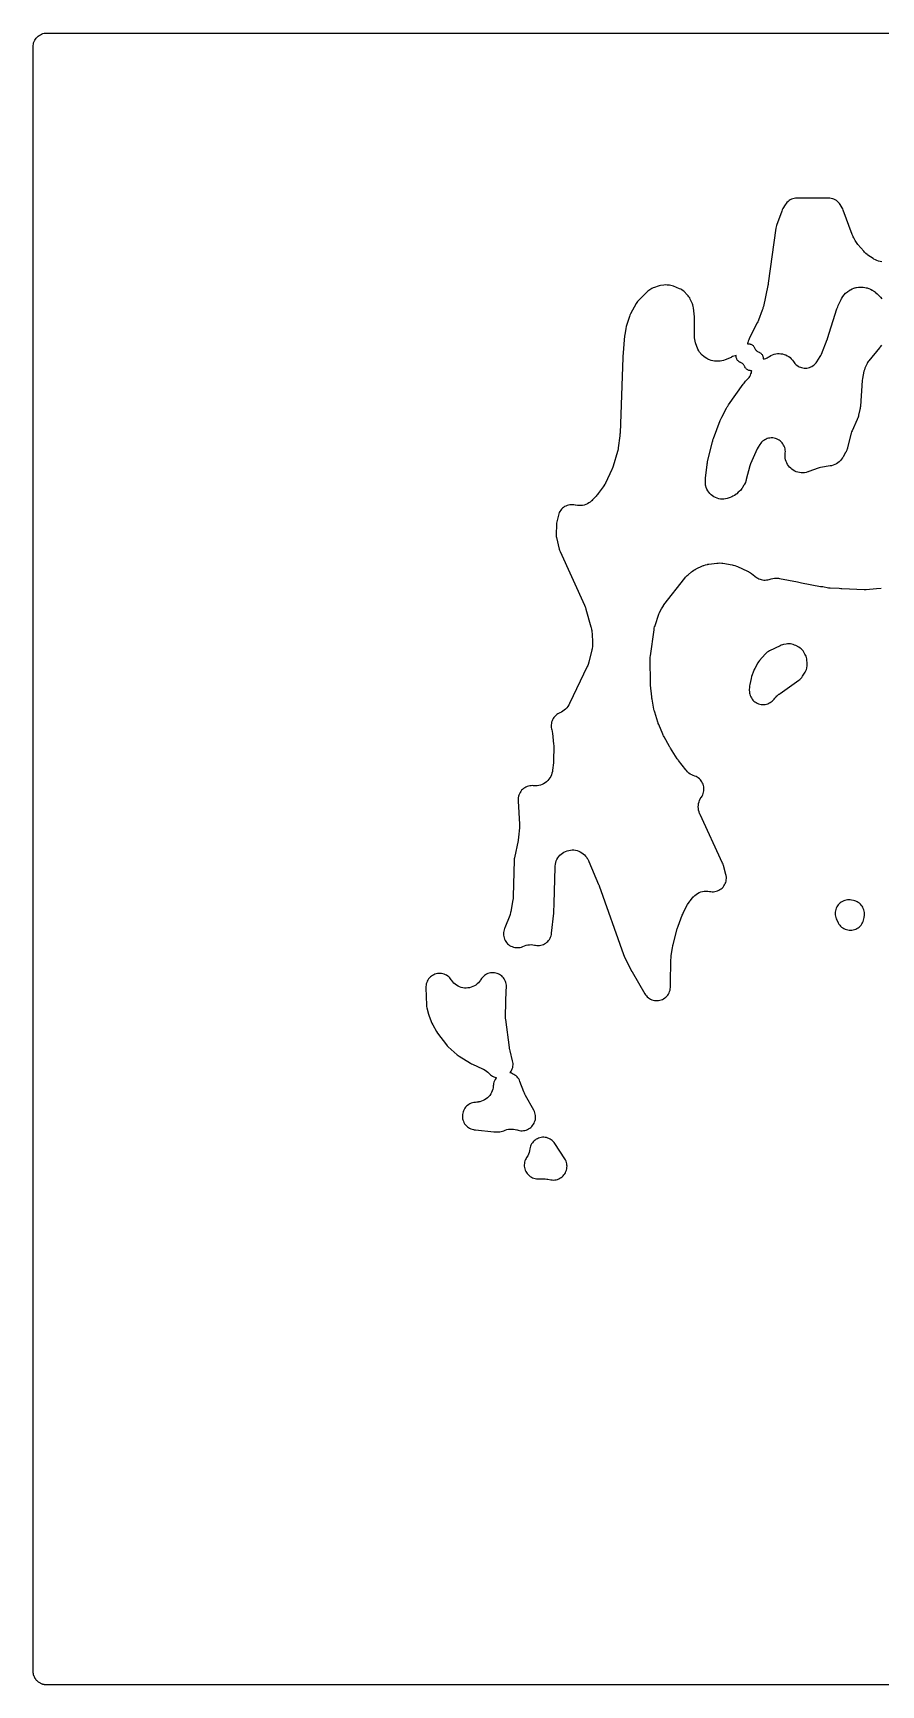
# Model space of a CAD drawing. Header units: millimetres. Extents: x 0 to 300, y 0 to 300.
# Drawn here: x -0.1 to 153.9, y -0.1 to 300.1 of the extents above; entities that cross this region are included whole.
import ezdxf

# ---------------------------------------------------------------- set-up
doc = ezdxf.new("R2010")
doc.units = ezdxf.units.MM
doc.layers.add('CUT', color=7, linetype='CONTINUOUS')

msp = doc.modelspace()

# ---------------------------------------------------------------- linework, layer by layer
at = {"layer": 'CUT'}
for points in [[(297.073, -0.15), (2.4114, -0.15), (2.2197, -0.1406), (2.1053, -0.135), (1.9757, -0.1157), (1.8629, -0.099), (1.8445, -0.0944), (1.826, -0.0898), (1.7984, -0.0829), (1.7352, -0.067), (1.6252, -0.0395), (1.5507, -0.0128), (1.5233, -0.003), (1.521, -0.0022), (1.5006, 0.0051), (1.3944, 0.0431), (1.274, 0.1), (1.1729, 0.1479), (1.0578, 0.2169), (0.9627, 0.2738), (0.854, 0.3545), (0.7659, 0.4198), (0.7654, 0.4203), (0.7595, 0.4257), (0.7528, 0.4317), (0.6645, 0.5118), (0.5844, 0.5844), (0.4983, 0.6793), (0.4922, 0.6861), (0.4912, 0.6872), (0.4911, 0.6873), (0.4198, 0.7659), (0.3582, 0.849), (0.3502, 0.8598), (0.3375, 0.8769), (0.3356, 0.8795), (0.2738, 0.9627), (0.2686, 0.9715), (0.2486, 1.0048), (0.2285, 1.0384), (0.1994, 1.087), (0.1479, 1.1729), (0.0838, 1.3083), (0.0431, 1.3944), (-0.01, 1.5428), (-0.0395, 1.6252), (-0.0812, 1.7916), (-0.099, 1.8629), (-0.129, 2.065), (-0.135, 2.1053), (-0.15, 2.4114), (-0.15, 297.5872), (-0.135, 297.8933), (-0.099, 298.1357), (-0.0395, 298.3734), (0.0431, 298.6041), (0.1479, 298.8256), (0.2738, 299.0358), (0.4198, 299.2326), (0.5844, 299.4142), (0.7659, 299.5787), (0.9627, 299.7247), (1.1729, 299.8507), (1.3944, 299.9554), (1.6252, 300.038), (1.8629, 300.0975), (2.1053, 300.1335), (2.4114, 300.1485), (297.5886, 300.1485)], [(154.0573, 258.5804), (153.789, 258.6173), (153.4884, 258.6852), (153.1901, 258.7816), (152.9205, 258.8975), (152.6382, 259.0515), (152.6115, 259.0677), (152.4641, 259.162), (151.5502, 259.7774), (151.4093, 259.8771), (151.3845, 259.8955), (151.1389, 260.096), (150.9126, 260.3183), (150.8917, 260.341), (150.7772, 260.4701), (149.7056, 261.737), (149.5832, 261.8897), (149.562, 261.9175), (149.342, 262.2407), (149.3238, 262.2706), (149.2267, 262.4404), (148.9846, 262.8907), (148.8682, 263.1267), (148.7949, 263.2894), (148.6953, 263.533), (147.0635, 267.9622), (146.9685, 268.1857), (146.8524, 268.3989), (146.5168, 268.9496), (146.3727, 269.1609), (146.2077, 269.3564), (146.0237, 269.5339), (145.8225, 269.6918), (145.6062, 269.8283), (145.3771, 269.9419), (145.1376, 270.0316), (144.8901, 270.0963), (144.6374, 270.1354), (144.382, 270.1485), (138.6653, 270.1485), (138.4092, 270.1354), (138.1559, 270.0961), (137.9079, 270.031), (137.6678, 269.9409), (137.4383, 269.8267), (137.2216, 269.6895), (137.0202, 269.5309), (136.836, 269.3525), (136.6711, 269.1562), (136.5272, 268.944), (136.1071, 268.2507), (135.9874, 268.0285), (135.8907, 267.7954), (134.9584, 265.183), (134.885, 264.9384), (134.8369, 264.6875), (133.4392, 254.6482), (133.4168, 254.5066), (133.3996, 254.4107), (133.3718, 254.2701), (132.5389, 250.4522), (132.4738, 250.1972), (132.4236, 250.0259), (132.3409, 249.7762), (131.6721, 247.9729), (131.5903, 247.7706), (131.5308, 247.6349), (131.4373, 247.4377), (130.0475, 244.7122), (129.9684, 244.564), (129.9694, 244.5635), (129.8773, 244.3782), (129.7911, 244.1526), (129.727, 243.9197), (129.6858, 243.6817), (129.6829, 243.6432), (129.706, 243.647), (129.8236, 243.6548), (129.9414, 243.651), (130.0583, 243.6356), (130.1731, 243.6089), (130.2848, 243.571), (130.3921, 243.5223), (130.4942, 243.4634), (130.59, 243.3947), (130.6786, 243.3169), (130.7592, 243.2308), (130.8309, 243.1373), (130.893, 243.0371), (130.9451, 242.9313), (131.0012, 242.8017), (131.0619, 242.6918), (131.1329, 242.5884), (131.2135, 242.4923), (131.3031, 242.4044), (131.4007, 242.3256), (131.5054, 242.2566), (131.6164, 242.198), (131.7604, 242.1389), (131.867, 242.0889), (131.9682, 242.0287), (132.063, 241.9589), (132.1505, 241.8802), (132.2298, 241.7932), (132.3003, 241.6989), (132.3611, 241.5982), (132.4119, 241.4919), (132.4519, 241.3812), (132.4809, 241.2672), (132.4987, 241.1508), (132.5049, 241.0332), (132.4995, 240.9156), (132.4969, 240.8971), (132.5211, 240.8994), (132.7582, 240.9451), (132.9899, 241.0135), (133.2138, 241.104), (133.428, 241.2156), (133.6304, 241.3474), (133.6607, 241.3692), (133.9265, 241.5241), (134.2062, 241.6523), (134.4971, 241.7525), (134.7964, 241.8239), (135.1013, 241.8656), (135.4087, 241.8773), (135.7159, 241.859), (136.0198, 241.8107), (136.3175, 241.7329), (136.6061, 241.6265), (136.883, 241.4923), (137.1455, 241.3317), (137.391, 241.1463), (137.6172, 240.9377), (137.8219, 240.708), (138.0087, 240.4519), (138.1312, 240.2652), (138.283, 240.0766), (138.4523, 239.9036), (138.6375, 239.7478), (138.8369, 239.6106), (139.0487, 239.4933), (139.2708, 239.3971), (139.5011, 239.3228), (139.7376, 239.2711), (139.978, 239.2425), (140.22, 239.2373), (140.4613, 239.2556), (140.6998, 239.2971), (140.9332, 239.3614), (141.1592, 239.448), (141.3758, 239.5561), (141.5809, 239.6846), (141.7726, 239.8324), (141.9492, 239.998), (142.1089, 240.1799), (142.2502, 240.3764), (142.8671, 241.3278), (142.9901, 241.5397), (143.0918, 241.7625), (144.1527, 244.4253), (144.1658, 244.459), (144.1682, 244.4651), (144.2182, 244.6092), (145.9073, 249.9998), (145.9925, 250.2424), (146.0561, 250.4051), (146.1579, 250.6415), (146.669, 251.7248), (146.7601, 251.9051), (146.7773, 251.9369), (146.9709, 252.2537), (147.1954, 252.5451), (147.4882, 252.8488), (147.489, 252.8495), (147.8339, 253.1327), (147.8661, 253.156), (148.0506, 253.2817), (148.1916, 253.3718), (148.3441, 253.4641), (148.3718, 253.48), (148.6634, 253.6293), (148.968, 253.7503), (148.9981, 253.7607), (149.1681, 253.8145), (149.2093, 253.8265), (149.4135, 253.8797), (149.4501, 253.8881), (149.8323, 253.9539), (150.2194, 253.9763), (150.257, 253.9764), (150.468, 253.9708), (150.4972, 253.9692), (150.651, 253.9576), (150.6785, 253.9549), (150.9595, 253.9162), (151.2363, 253.8545), (151.263, 253.8474), (151.4112, 253.8046), (151.5221, 253.7701), (151.6952, 253.7116), (151.7258, 253.7004), (152.0353, 253.5699), (152.3305, 253.41), (152.3585, 253.393), (152.5123, 253.2945), (152.7179, 253.1557), (152.8909, 253.0315), (152.9211, 253.0085), (153.2446, 252.7318), (153.272, 252.7055), (153.4215, 252.5538), (153.6367, 252.3227), (153.775, 252.1655), (153.7989, 252.1368), (154.048, 251.8007)], [(153.9973, 243.3923), (153.7957, 243.0941), (153.7764, 243.0684), (153.665, 242.9268), (151.7282, 240.5832), (151.6001, 240.414), (151.4867, 240.2345), (151.389, 240.0461), (150.9991, 239.2088), (150.8935, 238.9435), (150.8188, 238.6678), (150.5401, 237.3423), (150.4924, 236.9977), (150.1757, 232.3487), (150.1634, 232.2072), (150.1607, 232.1819), (150.1201, 231.901), (150.1155, 231.8759), (150.0872, 231.7368), (149.8559, 230.6999), (149.8096, 230.5147), (149.8005, 230.4819), (149.68, 230.1197), (149.6676, 230.088), (149.5936, 229.912), (148.6634, 227.8465), (148.583, 227.645), (148.5203, 227.4373), (147.848, 224.7993), (147.8048, 224.6438), (147.7965, 224.6162), (147.6988, 224.3361), (147.5774, 224.0655), (147.5645, 224.0397), (147.4891, 223.897), (147.0643, 223.1336), (146.9692, 222.9722), (146.9515, 222.9438), (146.7548, 222.6611), (146.5506, 222.4223), (146.3236, 222.2052), (146.0761, 222.0117), (145.8105, 221.844), (145.5294, 221.7036), (145.2358, 221.5919), (144.9033, 221.5022), (144.8706, 221.4951), (144.6866, 221.46), (142.9454, 221.1726), (142.7066, 221.1211), (142.474, 221.0466), (140.8326, 220.4305), (140.6626, 220.3713), (140.6319, 220.3614), (140.3123, 220.2754), (140.0146, 220.2252), (139.7134, 220.2038), (139.4115, 220.2114), (139.1118, 220.2479), (138.8169, 220.313), (138.5297, 220.406), (138.2527, 220.5262), (137.9885, 220.6724), (137.7395, 220.8432), (137.5081, 221.0372), (137.2963, 221.2524), (137.1061, 221.487), (136.9394, 221.7387), (136.7975, 222.0052), (136.6818, 222.2841), (136.5934, 222.5729), (136.5332, 222.8687), (136.5015, 223.169), (136.4988, 223.471), (136.5301, 223.8286), (136.5394, 224.0752), (136.5244, 224.3215), (136.4851, 224.5651), (136.4221, 224.8036), (136.3358, 225.0348), (136.2272, 225.2564), (136.0972, 225.4661), (135.9472, 225.662), (135.7787, 225.8422), (135.5931, 226.0049), (135.3925, 226.1485), (135.1787, 226.2716), (134.9537, 226.3731), (134.7199, 226.4519), (134.4795, 226.5072), (134.2347, 226.5386), (133.9881, 226.5457), (133.7419, 226.5284), (133.4987, 226.487), (133.2607, 226.4218), (133.0303, 226.3335), (132.8098, 226.2228), (132.6012, 226.091), (132.4066, 225.9392), (132.228, 225.769), (132.067, 225.5821), (131.9252, 225.3801), (131.607, 224.8758), (131.4358, 224.5547), (130.2284, 221.8301), (130.154, 221.6418), (130.095, 221.448), (129.4485, 218.9686), (129.3968, 218.7889), (129.3868, 218.757), (129.2674, 218.4348), (129.1165, 218.1261), (129.1004, 218.0968), (129.006, 217.9355), (128.7717, 217.557), (128.6632, 217.3916), (128.6431, 217.3626), (128.4202, 217.0753), (128.1683, 216.813), (128.1425, 216.7889), (127.9945, 216.6575), (127.7029, 216.4119), (127.5687, 216.3041), (127.5443, 216.2854), (127.2847, 216.1047), (127.0097, 215.9485), (126.9822, 215.9346), (126.8271, 215.8601), (126.518, 215.7204), (126.3446, 215.6472), (126.3133, 215.6349), (125.9855, 215.5247), (125.6779, 215.4547), (125.3647, 215.4159), (125.0493, 215.4086), (124.7347, 215.433), (124.4242, 215.4888), (124.1208, 215.5754), (123.8276, 215.692), (123.5476, 215.8374), (123.2836, 216.0101), (123.0381, 216.2084), (122.8138, 216.4303), (122.6129, 216.6735), (122.4374, 216.9357), (122.289, 217.2142), (122.1692, 217.5061), (122.0794, 217.8085), (122.057, 217.9259), (122.0538, 218.6386), (122.0538, 218.6463), (122.0508, 219.3141), (122.3136, 221.6367), (122.3463, 221.8637), (122.3733, 222.0171), (122.4198, 222.2417), (123.273, 225.8049), (123.3355, 226.0339), (123.3829, 226.1879), (123.4598, 226.4124), (124.7161, 229.7336), (124.8037, 229.9453), (124.8675, 230.0872), (124.9679, 230.2932), (125.8561, 231.9834), (125.981, 232.2027), (126.0707, 232.3485), (126.21, 232.5589), (128.8935, 236.3297), (129.0424, 236.5251), (129.1478, 236.6544), (129.3092, 236.8396), (129.7772, 237.3423), (129.9344, 237.5287), (130.0727, 237.7294), (130.1908, 237.9427), (130.2875, 238.1664), (130.3621, 238.3986), (130.4136, 238.6368), (130.43, 238.7784), (130.3874, 238.772), (130.2678, 238.7661), (130.1482, 238.7722), (130.0298, 238.7901), (129.9138, 238.8197), (129.8013, 238.8608), (129.6935, 238.9129), (129.5914, 238.9754), (129.496, 239.0478), (129.4083, 239.1294), (129.3292, 239.2193), (129.2595, 239.3166), (129.1997, 239.4204), (129.1507, 239.5297), (129.1324, 239.5764), (129.0751, 239.6893), (129.0071, 239.7961), (128.9289, 239.8958), (128.8415, 239.9873), (128.7455, 240.0699), (128.6419, 240.1428), (128.5318, 240.2053), (128.4019, 240.263), (128.3231, 240.2934), (128.2196, 240.3454), (128.1216, 240.4071), (128.0301, 240.4779), (127.9457, 240.5573), (127.8694, 240.6444), (127.8019, 240.7384), (127.7437, 240.8385), (127.6955, 240.9438), (127.6576, 241.0532), (127.6305, 241.1657), (127.6143, 241.2804), (127.6092, 241.396), (127.6154, 241.5117), (127.6169, 241.5223), (127.4116, 241.4876), (127.1763, 241.4238), (126.9483, 241.3374), (126.7298, 241.2292), (126.6964, 241.2106), (126.6663, 241.1957), (126.496, 241.1169), (125.7796, 240.8068), (125.617, 240.7409), (125.5877, 240.7298), (125.281, 240.6299), (124.9939, 240.5653), (124.674, 240.5242), (124.6428, 240.5217), (124.4676, 240.5116), (124.1621, 240.5011), (123.9884, 240.4992), (123.9573, 240.4996), (123.6386, 240.5183), (123.3506, 240.5622), (123.0679, 240.6325), (122.7665, 240.7379), (122.7376, 240.7495), (122.5781, 240.8181), (122.4481, 240.8776), (122.2793, 240.96), (122.2496, 240.9754), (121.9517, 241.1497), (121.6972, 241.335), (121.4399, 241.5651), (121.4161, 241.5887), (121.2872, 241.7227), (121.1743, 241.852), (121.1544, 241.8758), (120.9616, 242.1302), (120.808, 242.3776), (120.6654, 242.6632), (120.6528, 242.6916), (120.5862, 242.852), (120.2808, 243.6382), (120.2208, 243.8041), (120.2108, 243.834), (120.1223, 244.146), (120.0687, 244.437), (120.0401, 244.76), (120.0388, 244.7915), (120.0357, 244.968), (120.0552, 248.2391), (120.0389, 248.5395), (119.8469, 250.2094), (119.8045, 250.4628), (119.7363, 250.7106), (119.643, 250.95), (119.2606, 251.7995), (119.1532, 252.0106), (119.0264, 252.2106), (118.8813, 252.3977), (118.719, 252.5703), (118.1289, 253.1411), (117.9485, 253.2995), (117.7539, 253.4399), (117.5466, 253.561), (117.3287, 253.6616), (116.1968, 254.1197), (115.9705, 254.1989), (115.7377, 254.256), (115.5004, 254.2906), (115.0512, 254.3342), (114.7502, 254.3452), (114.45, 254.3199), (113.8668, 254.2351), (113.6307, 254.189), (113.4, 254.1205), (112.7706, 253.9001), (112.5316, 253.8022), (112.3039, 253.6801), (111.7518, 253.3464), (111.5747, 253.2288), (111.4082, 253.0965), (111.2535, 252.9506), (109.8409, 251.4993), (109.6939, 251.3344), (109.5621, 251.1571), (109.4465, 250.9689), (108.4014, 249.0862), (108.2893, 248.8574), (108.201, 248.6184), (107.6307, 246.793), (107.5489, 246.4456), (107.3607, 245.2791), (107.3555, 245.2451), (107.3546, 245.2389), (107.3376, 245.095), (107.0009, 241.2867), (106.9988, 241.2614), (106.9985, 241.2571), (106.9924, 241.1511), (106.5039, 227.4131), (106.4939, 227.2419), (106.4844, 227.1258), (106.4666, 226.9552), (106.1823, 224.7296), (106.1605, 224.5821), (106.1561, 224.5557), (106.0949, 224.2639), (106.0884, 224.238), (106.0492, 224.0942), (105.2543, 221.3917), (105.2095, 221.2499), (105.201, 221.2247), (105.0948, 220.947), (105.0843, 220.9226), (105.023, 220.7871), (103.8495, 218.3244), (103.7696, 218.1664), (103.7546, 218.1385), (103.5728, 217.8346), (103.5553, 217.8082), (103.4538, 217.663), (102.5581, 216.444), (102.4085, 216.2535), (102.3028, 216.1276), (102.1412, 215.9472), (101.4889, 215.2648), (101.3589, 215.1353), (101.3351, 215.1127), (101.0793, 214.8928), (100.8275, 214.716), (100.5596, 214.5647), (100.2781, 214.4402), (99.9859, 214.3438), (99.6856, 214.2765), (99.3802, 214.2388), (99.0726, 214.2312), (98.7657, 214.2537), (98.4333, 214.311), (98.4013, 214.3182), (98.3338, 214.335), (98.0926, 214.3827), (97.8479, 214.4065), (97.602, 214.4061), (97.3573, 214.3815), (97.1162, 214.3331), (96.8811, 214.2611), (96.6541, 214.1665), (96.4376, 214.05), (96.2335, 213.9127), (96.044, 213.7561), (95.8707, 213.5817), (95.7154, 213.391), (95.5795, 213.186), (95.4645, 212.9687), (95.3714, 212.7411), (95.3011, 212.5055), (95.0048, 211.2991), (94.955, 211.0364), (94.9336, 210.7699), (94.8878, 209.0617), (94.8913, 208.8454), (94.9136, 208.6303), (94.9543, 208.4178), (95.4454, 206.3469), (95.5125, 206.1146), (95.6017, 205.8899), (100.0376, 196.1226), (100.1416, 195.8695), (100.2058, 195.6954), (100.2911, 195.4354), (101.2164, 192.2213), (101.2552, 192.0755), (101.2617, 192.0492), (101.3216, 191.7537), (101.3258, 191.727), (101.3468, 191.5776), (101.3473, 191.5739), (101.514, 189.6642), (101.4984, 188.8949), (101.4886, 188.69), (101.4858, 188.6535), (101.4327, 188.2467), (101.426, 188.2108), (101.3828, 188.0102), (100.8373, 185.7741), (100.7857, 185.5843), (100.7756, 185.5507), (100.6429, 185.1807), (100.6294, 185.1483), (100.5487, 184.9689), (97.3237, 178.2774), (97.2343, 178.1037), (97.1921, 178.0266), (97.0004, 177.7148), (96.8067, 177.4593), (96.6032, 177.2384), (96.3795, 177.0379), (96.1378, 176.8596), (95.8802, 176.7052), (95.5829, 176.5637), (95.581, 176.5629), (95.5811, 176.5627), (95.4161, 176.4934), (95.2023, 176.3782), (95.0008, 176.2427), (94.8133, 176.0884), (94.6417, 175.9165), (94.4876, 175.7288), (94.3524, 175.5271), (94.2374, 175.3132), (94.1437, 175.0891), (94.0722, 174.8571), (94.0236, 174.6191), (93.9983, 174.3776), (93.9965, 174.1348), (94.0183, 173.8929), (94.0635, 173.6543), (94.1032, 173.4888), (94.1507, 173.2594), (94.1781, 173.1027), (94.2113, 172.8708), (94.4349, 170.8584), (94.4531, 170.6317), (94.4608, 170.4775), (94.4653, 170.2502), (94.4417, 168.0337), (94.4332, 167.8177), (94.4232, 167.6713), (94.4022, 167.4561), (94.2359, 166.1422), (94.2079, 165.9584), (94.2021, 165.9257), (94.1259, 165.5927), (94.0265, 165.2972), (93.8985, 165.013), (93.7429, 164.7429), (93.5613, 164.4895), (93.3555, 164.2553), (93.1276, 164.0427), (92.8797, 163.8537), (92.6143, 163.6901), (92.334, 163.5537), (92.0416, 163.4456), (91.74, 163.367), (91.432, 163.3187), (91.1208, 163.3011), (90.7794, 163.3157), (90.7773, 163.3159), (90.7772, 163.3152), (90.607, 163.3309), (90.3593, 163.3292), (90.1129, 163.303), (89.8704, 163.2526), (89.634, 163.1784), (89.4062, 163.0811), (89.1891, 162.9618), (88.9849, 162.8216), (88.7955, 162.6619), (88.6229, 162.4842), (88.4687, 162.2903), (88.3345, 162.0821), (88.2215, 161.8616), (88.1309, 161.6311), (88.0636, 161.3927), (88.0202, 161.1488), (88.0011, 160.9018), (88.0066, 160.6541), (88.0161, 160.5218), (88.2199, 156.3484), (88.2235, 156.0866), (88.2197, 155.909), (88.2051, 155.6476), (88.0502, 153.9481), (88.0252, 153.7389), (88.0042, 153.5975), (87.9675, 153.3901), (87.3149, 150.2231), (87.2795, 150.0022), (87.2641, 149.779), (87.1047, 143.1943), (87.0983, 143.049), (87.0967, 143.0229), (87.0671, 142.7336), (87.0635, 142.7078), (87.0403, 142.5641), (86.662, 140.4781), (86.6258, 140.3026), (86.6186, 140.2714), (86.5213, 139.9266), (86.5111, 139.8962), (86.4502, 139.7277), (85.5771, 137.4803), (85.5221, 137.3495), (85.4377, 137.1172), (85.3767, 136.8778), (85.3397, 136.6335), (85.3269, 136.3867), (85.3385, 136.1399), (85.3745, 135.8954), (85.4344, 135.6557), (85.5177, 135.4231), (85.6235, 135.1998), (85.7509, 134.9881), (85.8985, 134.79), (86.065, 134.6074), (86.2487, 134.4421), (86.4478, 134.2958), (86.6604, 134.1698), (86.8844, 134.0655), (87.1176, 133.9838), (87.3577, 133.9255), (87.6024, 133.8911), (87.8492, 133.8811), (88.0959, 133.8955), (88.34, 133.9342), (88.579, 133.9968), (88.8107, 134.0827), (89.1591, 134.2319), (89.4476, 134.3237), (89.7436, 134.3873), (90.0444, 134.4222), (90.3471, 134.428), (90.649, 134.4047), (90.9759, 134.3474), (90.978, 134.347), (90.978, 134.3472), (91.1507, 134.3083), (91.3899, 134.2782), (91.631, 134.2713), (91.8716, 134.2877), (92.1095, 134.3272), (92.3425, 134.3894), (92.5684, 134.4738), (92.7851, 134.5796), (92.9906, 134.7057), (93.1831, 134.8511), (93.3606, 135.0143), (93.5215, 135.1939), (93.6645, 135.3881), (93.788, 135.5952), (93.891, 135.8133), (93.9725, 136.0402), (94.0318, 136.274), (94.0683, 136.5124), (94.4443, 140.1296), (94.4477, 140.165), (94.4483, 140.1714), (94.4572, 140.3212), (94.4763, 140.9727), (94.5108, 141.2524), (94.5288, 141.5018), (94.5219, 141.7517), (94.5034, 141.8956), (94.6973, 148.5014), (94.7073, 148.6851), (94.7098, 148.718), (94.7529, 149.0538), (94.8221, 149.3549), (94.9205, 149.6477), (95.0471, 149.9295), (95.2008, 150.1975), (95.38, 150.4491), (95.583, 150.6819), (95.8079, 150.8937), (96.0525, 151.0824), (96.3144, 151.2461), (96.5912, 151.3834), (96.88, 151.4929), (97.1782, 151.5735), (97.4829, 151.6244), (97.7911, 151.6453), (98.0999, 151.6357), (98.4062, 151.596), (98.7072, 151.5263), (98.9999, 151.4275), (99.2814, 151.3005), (99.5492, 151.1464), (99.8005, 150.9668), (100.033, 150.7634), (100.2444, 150.5382), (100.4508, 150.2698), (100.4696, 150.2427), (100.5576, 150.109), (100.6183, 150.0073), (100.6311, 149.9847), (100.7663, 149.7245), (100.7775, 149.7007), (100.8373, 149.5668), (102.6109, 145.3815), (102.6532, 145.2773), (102.6809, 145.206), (102.7201, 145.1006), (107.1479, 132.6162), (107.2633, 132.3435), (108.6048, 129.6313), (108.6191, 129.6029), (108.6217, 129.5978), (108.6858, 129.4801), (110.9965, 125.4971), (111.1304, 125.2903), (111.2841, 125.0978), (111.4561, 124.9212), (111.6445, 124.7625), (111.8477, 124.6231), (112.0635, 124.5044), (112.2901, 124.4074), (112.5251, 124.3333), (112.7662, 124.2826), (113.0111, 124.256), (113.2575, 124.2536), (113.5029, 124.2754), (113.745, 124.3213), (113.9814, 124.3908), (114.2098, 124.4832), (114.428, 124.5977), (114.6339, 124.7331), (114.8254, 124.888), (115.0007, 125.0611), (115.1582, 125.2507), (115.2962, 125.4547), (115.4135, 125.6714), (115.5089, 125.8986), (115.5814, 126.1341), (115.6305, 126.3755), (115.6555, 126.6207), (115.6562, 126.8671), (115.6504, 126.9944), (115.6474, 127.2547), (115.752, 131.7522), (115.7657, 131.9971), (115.7804, 132.1629), (115.8101, 132.4064), (116.0476, 133.9353), (116.0822, 134.1257), (116.1091, 134.2543), (116.1534, 134.4427), (116.9046, 137.2973), (116.9582, 137.4816), (116.9978, 137.6059), (117.0607, 137.7872), (117.8075, 139.7731), (117.8939, 139.9831), (117.9568, 140.1238), (118.0556, 140.3282), (118.7781, 141.7132), (118.8734, 141.8847), (118.8912, 141.9149), (119.108, 142.2418), (119.1288, 142.27), (119.2498, 142.4245), (119.6887, 142.9562), (119.8129, 143.0991), (119.8358, 143.1241), (120.0833, 143.3687), (120.3304, 143.568), (120.5964, 143.7413), (120.8785, 143.887), (121.1739, 144.0034), (121.4795, 144.0895), (121.7922, 144.1443), (122.1089, 144.1673), (122.4262, 144.1583), (122.741, 144.1173), (122.7577, 144.1134), (123.0001, 144.069), (123.2456, 144.0486), (123.4919, 144.0526), (123.7366, 144.0807), (123.9774, 144.1328), (124.2119, 144.2084), (124.4378, 144.3066), (124.653, 144.4266), (124.8553, 144.5673), (125.0427, 144.7271), (125.2135, 144.9046), (125.3661, 145.0981), (125.4988, 145.3056), (125.6105, 145.5252), (125.7, 145.7547), (125.7665, 145.9919), (125.8093, 146.2346), (125.828, 146.4802), (125.8225, 146.7265), (125.7927, 146.971), (125.7391, 147.2115), (125.2899, 148.8414), (125.2269, 149.0379), (125.1479, 149.2285), (121.0521, 158.0643), (120.9801, 158.2301), (120.9679, 158.26), (120.8579, 158.5735), (120.7855, 158.8679), (120.7417, 159.1679), (120.7271, 159.4707), (120.7416, 159.7735), (120.7853, 160.0735), (120.8576, 160.3678), (120.958, 160.6539), (121.0854, 160.929), (121.2387, 161.1905), (121.2788, 161.2459), (121.4125, 161.4509), (121.5255, 161.6681), (121.6167, 161.8952), (121.6852, 162.1302), (121.7304, 162.3708), (121.7519, 162.6147), (121.7495, 162.8594), (121.7231, 163.1028), (121.673, 163.3424), (121.5998, 163.576), (121.504, 163.8013), (121.3867, 164.0161), (121.2489, 164.2185), (121.092, 164.4064), (120.9175, 164.578), (120.727, 164.7318), (120.5224, 164.8662), (120.3057, 164.9799), (120.0788, 165.0719), (119.7945, 165.1713), (119.5209, 165.2975), (119.2606, 165.4493), (119.016, 165.6254), (118.7894, 165.824), (118.563, 166.0645), (118.5421, 166.0889), (118.4287, 166.2283), (117.1252, 167.9099), (117.0355, 168.0307), (116.9761, 168.1139), (116.8913, 168.2382), (115.6591, 170.1225), (115.5821, 170.2454), (115.5314, 170.3299), (115.4593, 170.4557), (114.4949, 172.2136), (114.4049, 172.3883), (114.3469, 172.5085), (114.2662, 172.6877), (113.5213, 174.4648), (113.4581, 174.6258), (113.4178, 174.7362), (113.3621, 174.8999), (112.8078, 176.6624), (112.7479, 176.8746), (112.7115, 177.0198), (112.6641, 177.2352), (112.315, 179.0796), (112.2892, 179.2335), (112.2738, 179.3383), (112.2544, 179.4931), (112.0364, 181.5848), (112.0219, 181.7674), (112.015, 181.8917), (112.0094, 182.0747), (111.9838, 186.2327), (111.9916, 186.498), (112.0032, 186.6776), (112.0297, 186.9417), (112.6744, 191.6731), (112.7031, 191.8514), (112.709, 191.8831), (112.7919, 192.2345), (112.8008, 192.2655), (112.8548, 192.4378), (113.5557, 194.4968), (113.6123, 194.652), (113.6231, 194.6796), (113.6681, 194.7815), (114.0489, 195.4528), (114.1504, 195.6319), (114.2546, 195.8155), (114.4428, 196.1473), (114.4828, 196.2007), (118.2762, 201.0529), (118.4026, 201.206), (118.4258, 201.2327), (118.7018, 201.5176), (118.7278, 201.5417), (118.8767, 201.6729), (119.5126, 202.2037), (119.6387, 202.3044), (119.6617, 202.3219), (119.905, 202.4918), (120.162, 202.64), (120.1876, 202.6534), (120.3323, 202.7249), (121.5014, 203.2714), (121.6796, 203.3491), (121.7118, 203.3621), (122.0494, 203.4791), (122.3974, 203.5605), (122.4315, 203.5667), (122.6237, 203.5961), (124.0863, 203.7815), (124.2695, 203.8002), (124.3023, 203.8027), (124.6406, 203.8122), (124.9782, 203.7884), (125.0109, 203.7845), (125.1931, 203.758), (126.8727, 203.4722), (127.035, 203.4409), (127.0639, 203.4347), (127.3579, 203.3575), (127.6439, 203.2547), (127.6712, 203.2435), (127.8228, 203.1775), (129.6488, 202.3332), (129.8253, 202.2459), (129.8564, 202.2295), (130.1944, 202.0277), (130.2236, 202.0081), (130.3842, 201.8942), (131.3095, 201.2008), (131.5087, 201.0659), (131.7201, 200.9508), (131.9415, 200.8565), (132.1709, 200.784), (132.4062, 200.7339), (132.6453, 200.7066), (132.8859, 200.7024), (133.1258, 200.7214), (133.3627, 200.7634), (133.5945, 200.8279), (133.9598, 200.9489), (134.2705, 201.0178), (134.5866, 201.055), (134.9048, 201.0601), (135.2524, 201.0304), (135.286, 201.0258), (135.4733, 200.9953), (138.7577, 200.3753), (139.2508, 200.24), (139.4641, 200.1914), (142.9074, 199.564), (142.9445, 199.5576), (142.9512, 199.5564), (143.1081, 199.5354), (143.3239, 199.5133), (144.3514, 199.3193), (144.7029, 199.2785), (146.3418, 199.2048), (146.6054, 199.1778), (146.6394, 199.1746), (146.6452, 199.1741), (146.7871, 199.1656), (148.197, 199.1214), (150.8632, 199.0015), (151.1987, 199.009), (153.1263, 199.1817), (153.972, 199.2216)]]:
    msp.add_lwpolyline(points, dxfattribs=at)
for points in [[(130.2423, 179.4812), (130.359, 179.2675), (130.496, 179.0661), (130.6518, 178.879), (130.8252, 178.708), (131.0143, 178.5546), (131.2175, 178.4204), (131.4328, 178.3066), (131.6581, 178.2142), (131.8914, 178.1443), (132.1303, 178.0973), (132.3727, 178.0738), (132.6162, 178.074), (132.8585, 178.0979), (133.0974, 178.1453), (133.3305, 178.2156), (133.5557, 178.3084), (133.7708, 178.4226), (133.9737, 178.5571), (134.1626, 178.7108), (134.3357, 178.8821), (134.4476, 179.017), (134.4482, 179.0165), (134.5034, 179.0835), (134.6142, 179.2117), (134.873, 179.4983), (135.0202, 179.6522), (135.0472, 179.6789), (135.3664, 179.9604), (135.3963, 179.9838), (135.5674, 180.1105), (138.9845, 182.4938), (139.1866, 182.6507), (139.3716, 182.8275), (139.5375, 183.0222), (139.6827, 183.2328), (140.1206, 183.9433), (140.2506, 184.1826), (140.3539, 184.4347), (140.4291, 184.6965), (140.4541, 184.8056), (140.4989, 185.0615), (140.5169, 185.3207), (140.5078, 185.5804), (140.4562, 186.1751), (140.4257, 186.4031), (140.3745, 186.6273), (140.3028, 186.8458), (140.2114, 187.0568), (140.101, 187.2585), (139.8916, 187.6026), (139.7481, 187.8133), (139.584, 188.0083), (139.4008, 188.1855), (139.2006, 188.3432), (138.9853, 188.4796), (138.4414, 188.7868), (138.2121, 188.9012), (137.9723, 188.9915), (137.7246, 189.0568), (137.4715, 189.0964), (137.414, 189.1024), (137.1749, 189.1158), (136.9356, 189.1063), (136.6983, 189.0739), (136.2164, 188.9844), (136.0018, 188.9347), (135.7923, 188.8663), (135.5897, 188.7796), (133.6859, 187.8645), (133.4639, 187.7437), (133.2552, 187.601), (133.062, 187.4379), (132.8863, 187.2562), (131.8438, 186.0631), (131.6835, 185.8591), (131.5451, 185.6396), (130.9704, 184.6132), (130.8803, 184.4362), (130.8046, 184.2525), (130.4036, 183.1591), (130.3057, 182.8197), (130.0698, 181.7131), (130.0337, 181.4988), (130.0164, 181.2821), (129.994, 180.6614), (129.997, 180.4179), (130.0237, 180.1758), (130.0739, 179.9375), (130.147, 179.7053)], [(147.3699, 142.4809), (147.1391, 142.3993), (146.9174, 142.2956), (146.7069, 142.1707), (146.5096, 142.0258), (146.3274, 141.8623), (146.1621, 141.6817), (146.0152, 141.4859), (145.8882, 141.2766), (145.7823, 141.0559), (145.6984, 140.8259), (145.6375, 140.5888), (145.6, 140.3469), (145.5864, 140.1025), (145.5967, 139.8579), (145.631, 139.6155), (145.6887, 139.3776), (145.7695, 139.1465), (145.8724, 138.9244), (146.1509, 138.3936), (146.2765, 138.1805), (146.4225, 137.9808), (146.5876, 137.7966), (146.7701, 137.6295), (146.9682, 137.4814), (147.1799, 137.3535), (147.4033, 137.2472), (147.6361, 137.1634), (147.876, 137.1031), (148.1207, 137.0668), (148.3678, 137.0549), (148.6149, 137.0674), (148.8595, 137.1043), (149.0993, 137.1652), (149.3318, 137.2495), (149.555, 137.3564), (149.7664, 137.4848), (149.9641, 137.6334), (150.1462, 137.8009), (150.3108, 137.9855), (150.4564, 138.1856), (150.5815, 138.399), (150.6849, 138.6237), (150.7656, 138.8576), (150.8227, 139.0983), (150.8558, 139.3434), (150.8954, 139.8101), (150.9042, 140.0525), (150.8894, 140.2947), (150.8512, 140.5343), (150.79, 140.7691), (150.7063, 140.9968), (150.6009, 141.2154), (150.4749, 141.4227), (150.3293, 141.6168), (150.1656, 141.7958), (149.9853, 141.9582), (149.7901, 142.1023), (149.5819, 142.2269), (149.3626, 142.3306), (149.1342, 142.4126), (148.899, 142.4721), (148.581, 142.5363), (148.3389, 142.5729), (148.0944, 142.5857), (147.8499, 142.5745), (147.6076, 142.5395)], [(75.188, 128.7248), (74.9848, 128.857), (74.7696, 128.9688), (74.5447, 129.0593), (74.3121, 129.1276), (74.0739, 129.173), (73.8324, 129.1952), (73.59, 129.1938), (73.3488, 129.169), (73.1112, 129.1209), (72.8793, 129.0501), (72.6554, 128.9571), (72.4415, 128.8428), (72.2397, 128.7084), (72.0519, 128.555), (71.8799, 128.3842), (71.7251, 128.1975), (71.5892, 127.9968), (71.4734, 127.7837), (71.3788, 127.5605), (71.3062, 127.3292), (71.2564, 127.0919), (71.2298, 126.8509), (71.2267, 126.6084), (71.3394, 123.4468), (71.3612, 123.1945), (71.4085, 122.9457), (71.696, 121.762), (71.7462, 121.5843), (71.8094, 121.4109), (72.3232, 120.1466), (72.4647, 119.8545), (73.1571, 118.6337), (73.3394, 118.3569), (74.9549, 116.2257), (75.1149, 116.0351), (75.2931, 115.8614), (76.9293, 114.4175), (77.0814, 114.2936), (77.2427, 114.1819), (79.3297, 112.856), (79.4962, 112.7589), (79.6698, 112.675), (81.5117, 111.8706), (81.6778, 111.7932), (81.7073, 111.7785), (82.0025, 111.6135), (82.2557, 111.4374), (82.4904, 111.2373), (82.7619, 110.9555), (82.9388, 110.7889), (83.131, 110.6403), (83.3367, 110.511), (83.554, 110.4023), (83.7808, 110.3152), (84.015, 110.2506), (84.0293, 110.2481), (83.9227, 110.1105), (83.7918, 109.9019), (83.6821, 109.6814), (83.5946, 109.4512), (83.5301, 109.2135), (83.4894, 108.9706), (83.4742, 108.7458), (83.4371, 108.429), (83.3715, 108.1276), (83.2766, 107.834), (83.1534, 107.5512), (83.0031, 107.2819), (82.8271, 107.0285), (82.6271, 106.7936), (82.4051, 106.5795), (82.1632, 106.3881), (81.9037, 106.2213), (81.6291, 106.0808), (81.3421, 105.9678), (81.0168, 105.8754), (80.9848, 105.868), (80.8046, 105.8308), (80.7645, 105.8236), (80.5801, 105.795), (80.4544, 105.7787), (80.2688, 105.7593), (80.1608, 105.7508), (79.9162, 105.7192), (79.6758, 105.6636), (79.4421, 105.5846), (79.2173, 105.4829), (79.0036, 105.3596), (78.8031, 105.2158), (78.6177, 105.053), (78.4493, 104.8727), (78.2995, 104.6766), (78.1698, 104.4668), (78.0614, 104.2452), (77.9753, 104.014), (77.9125, 103.7754), (77.8734, 103.5318), (77.8586, 103.2855), (77.8681, 103.039), (77.9019, 102.7946), (77.9596, 102.5547), (78.0407, 102.3217), (78.1443, 102.0978), (78.2695, 101.8852), (78.415, 101.686), (78.5795, 101.5021), (78.7613, 101.3353), (78.9587, 101.1872), (79.1696, 101.0594), (79.3922, 100.9529), (79.6242, 100.8689), (79.8633, 100.8081), (79.9765, 100.7853), (80.2303, 100.7474), (83.5667, 100.4238), (83.8189, 100.4121), (84.2563, 100.414), (84.4038, 100.411), (84.6615, 100.4192), (84.9171, 100.4538), (85.1677, 100.5146), (85.4107, 100.6009), (85.6168, 100.6862), (85.6454, 100.6972), (85.9605, 100.8014), (86.2557, 100.8683), (86.5561, 100.9065), (86.8587, 100.9157), (87.1608, 100.8957), (87.4596, 100.8467), (87.7523, 100.7693), (87.7813, 100.7585), (88.0131, 100.6852), (88.251, 100.6348), (88.4927, 100.6076), (88.7358, 100.6041), (88.9781, 100.6243), (89.2173, 100.6678), (89.4512, 100.7344), (89.6775, 100.8235), (89.894, 100.934), (90.0988, 101.0651), (90.2899, 101.2155), (90.4655, 101.3837), (90.6239, 101.5682), (90.7637, 101.7672), (90.8834, 101.9788), (90.982, 102.2011), (91.0586, 102.4319), (91.1124, 102.669), (91.1428, 102.9103), (91.1497, 103.1533), (91.133, 103.3959), (91.0928, 103.6357), (91.0294, 103.8705), (90.9436, 104.098), (90.836, 104.3161), (89.3315, 107.0264), (89.2098, 107.2653), (89.1331, 107.4302), (89.0289, 107.6771), (88.3088, 109.5686), (88.2099, 109.7942), (88.0894, 110.0089), (87.9482, 110.2108), (87.7879, 110.3977), (87.61, 110.568), (87.4162, 110.72), (87.2084, 110.8522), (86.9886, 110.9632), (86.7589, 111.0522), (86.5216, 111.118), (86.5049, 111.1209), (86.59, 111.2275), (86.7224, 111.4313), (86.8344, 111.6469), (86.9249, 111.8724), (86.9931, 112.1056), (87.0383, 112.3443), (87.0602, 112.5863), (87.0585, 112.8292), (87.0332, 113.0709), (86.9845, 113.3089), (86.5195, 115.1287), (86.4716, 115.3418), (86.4433, 115.4875), (86.4079, 115.703), (85.7217, 120.8062), (85.7043, 120.9604), (85.7017, 120.9881), (85.6859, 121.298), (85.6857, 121.3258), (85.6874, 121.4809), (85.8393, 126.2425), (85.8582, 126.5177), (85.8632, 126.5643), (85.877, 126.8068), (85.8672, 127.0495), (85.8339, 127.2901), (85.7774, 127.5263), (85.6983, 127.7559), (85.5972, 127.9768), (85.4752, 128.1868), (85.3334, 128.384), (85.1732, 128.5665), (84.996, 128.7326), (84.8035, 128.8807), (84.5975, 129.0094), (84.38, 129.1175), (84.1531, 129.204), (83.9188, 129.2681), (83.6794, 129.3092), (83.4372, 129.3268), (83.1944, 129.3208), (82.9533, 129.2913), (82.7162, 129.2386), (82.4854, 129.1631), (82.263, 129.0655), (82.0511, 128.9469), (81.8517, 128.8082), (81.6667, 128.6508), (81.4978, 128.4763), (81.3467, 128.2861), (81.2147, 128.0822), (81.1512, 127.9727), (80.9712, 127.7226), (80.7676, 127.4913), (80.5424, 127.2811), (80.2977, 127.0939), (80.0359, 126.9316), (79.7594, 126.7956), (79.4709, 126.6874), (79.1733, 126.6079), (78.8693, 126.5579), (78.5618, 126.5379), (78.2539, 126.5481), (77.9484, 126.5884), (77.6484, 126.6584), (77.3566, 126.7574), (77.076, 126.8844), (76.8091, 127.0383), (76.5585, 127.2176), (76.3267, 127.4206), (76.1159, 127.6453), (75.9281, 127.8895), (75.8464, 128.0204), (75.7083, 128.2197), (75.5515, 128.4046), (75.3775, 128.5735)], [(89.1185, 94.641), (89.1026, 94.396), (89.1108, 94.1506), (89.1431, 93.9072), (89.1991, 93.6681), (89.2782, 93.4357), (89.3798, 93.2122), (89.5028, 92.9997), (89.6461, 92.8003), (89.8082, 92.616), (89.9876, 92.4484), (90.1826, 92.2992), (90.3913, 92.1699), (90.6117, 92.0616), (90.8416, 91.9755), (91.0789, 91.9124), (91.3212, 91.8729), (91.5662, 91.8573), (92.7212, 91.8406), (92.8712, 91.8354), (92.8981, 91.834), (93.1968, 91.8057), (93.2234, 91.8021), (93.3717, 91.779), (93.9355, 91.6796), (94.1753, 91.6492), (94.4168, 91.6421), (94.658, 91.6583), (94.8964, 91.6978), (95.13, 91.7601), (95.3564, 91.8446), (95.5736, 91.9506), (95.7795, 92.0771), (95.9723, 92.2229), (96.15, 92.3867), (96.3112, 92.5668), (96.4542, 92.7616), (96.5777, 92.9694), (96.6806, 93.1881), (96.7618, 93.4157), (96.8208, 93.6501), (96.8568, 93.8891), (96.8695, 94.1304), (96.8589, 94.3719), (96.8251, 94.6112), (96.7682, 94.8461), (96.689, 95.0744), (96.5881, 95.2941), (96.4664, 95.5029), (94.671, 98.2685), (94.5304, 98.4638), (94.3717, 98.6446), (94.1964, 98.8094), (94.006, 98.9565), (93.8023, 99.0847), (93.5873, 99.1927), (93.3629, 99.2795), (93.1312, 99.3443), (92.8943, 99.3866), (92.6545, 99.4059), (92.4139, 99.402), (92.1748, 99.3751), (91.9394, 99.3253), (91.7098, 99.253), (91.4883, 99.1591), (91.2768, 99.0442), (91.0774, 98.9096), (90.8918, 98.7565), (90.7218, 98.5862), (90.569, 98.4003), (90.4348, 98.2006), (90.3203, 97.989), (90.2268, 97.7673), (90.1549, 97.5376), (90.1055, 97.3021), (90.0469, 96.9353), (89.9673, 96.6337), (89.8583, 96.3416), (89.7209, 96.0616), (89.508, 95.7185), (89.5083, 95.7182), (89.4166, 95.5705), (89.3081, 95.3503), (89.2217, 95.1204), (89.1583, 94.8833)]]:
    msp.add_lwpolyline(points, close=True, dxfattribs=at)

doc.saveas('drawing.dxf')
